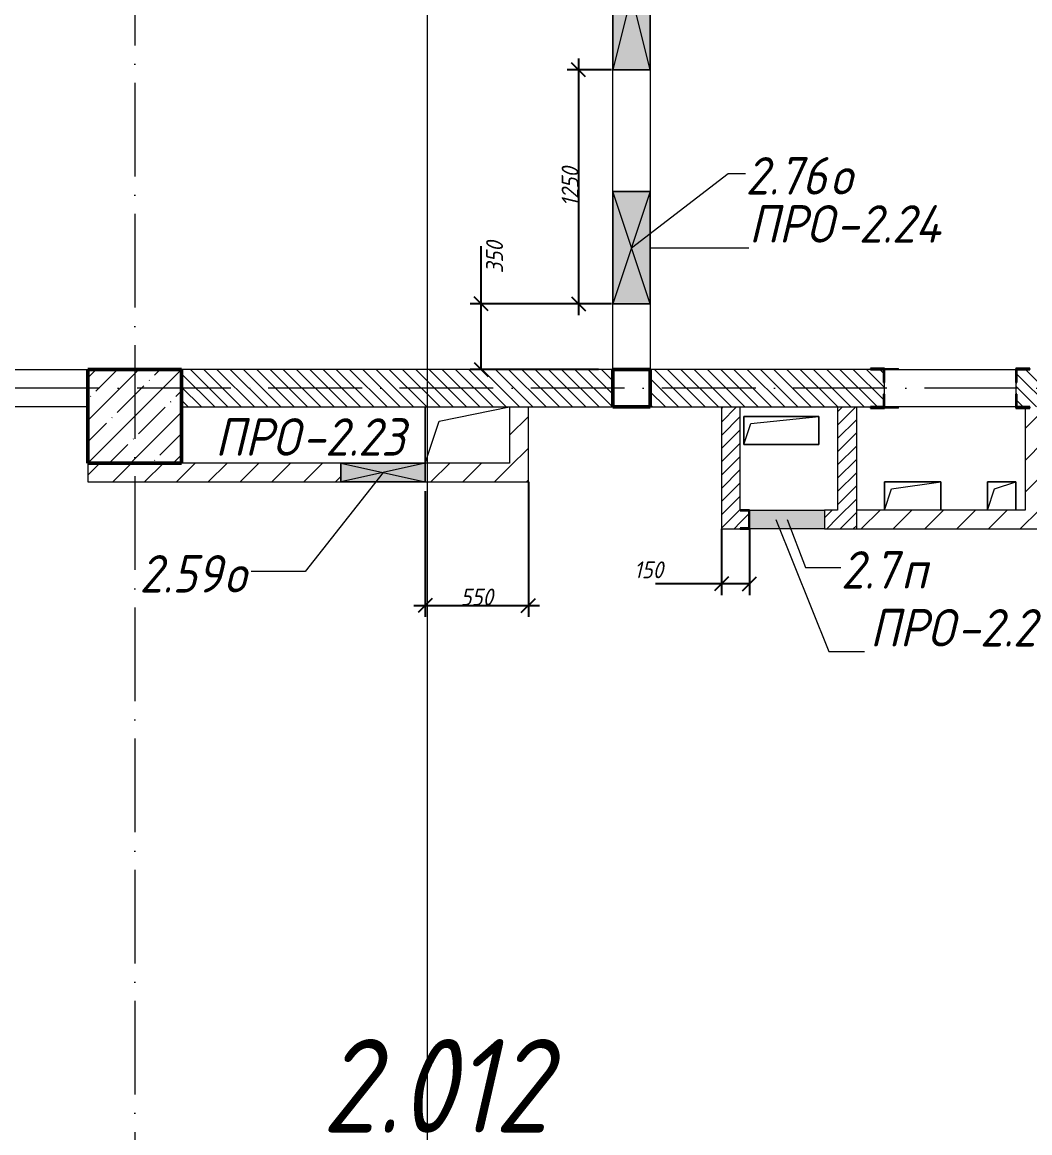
# Model space of a CAD drawing. Header units: millimetres. Extents: x -401725 to 250493, y 305116 to 802890.
# Drawn here: x 4691 to 10066, y 381011 to 386940 of the extents above; entities that cross this region are included whole.
import ezdxf

# ---------------------------------------------------------------- set-up
doc = ezdxf.new("R2010")
doc.units = ezdxf.units.MM
doc.linetypes.add('50_200_ШТРИХ_1Т_ш5_п1_п1_', pattern=[700, 500, -100, 0, -100])
for name, color, linetype, lineweight in [('A-____-____-DIMS', 7, 'Continuous', 9), ('A-DETL-GENF-OTLN', 7, 'Continuous', 9), ('A-FLOR-____-OTLN', 7, 'Continuous', 9), ('A-GENM-____-IDEN', 7, 'Continuous', 9), ('A-GENM-____-MCUT', 7, 'Continuous', 25), ('A-GENM-____-OTLN', 7, 'Continuous', 9), ('A-GENM-____-OTLN-1', 7, 'Continuous', 25), ('A-GLAZ-____-IDEN', 7, 'Continuous', 9), ('A-GLAZ-____-OTLN', 7, 'Continuous', 9), ('A-WALL-____-MCUT', 7, 'Continuous', 13), ('A-WALL-____-PATT-1', 7, 'Continuous', 9), ('A-WALL-FNSH-MCUT-1', 7, 'Continuous', 9), ('I-WALL-____-OTLN', 7, 'Continuous', 9), ('S-COLS-____-MCUT', 7, 'Continuous', 50), ('S-COLS-____-OTLN', 7, 'Continuous', 9), ('S-GRID-____-OTLN-1', 7, '50_200_ШТРИХ_1Т_ш5_п1_п1_', 9), ('Марки помещений', 7, 'Continuous', 9)]:
    doc.layers.add(name, color=color, linetype=linetype, lineweight=lineweight)
doc.layers.add('G-____-____-SYMB-1', color=9, linetype='Continuous', lineweight=9, true_color=0x808080)
doc.styles.add('ISOCPEUR_I_11', font='isocpeui.ttf', dxfattribs={"width": 0.9, "height": 200})
doc.styles.add('ISOCPEUR_I_2', font='isocpeui.ttf', dxfattribs={"width": 0.85, "height": 2.3})
doc.styles.add('ISOCPEUR_I_7', font='isocpeui.ttf', dxfattribs={"width": 0.9, "height": 90})
doc.dimstyles.new('ISO-1_8_0_9К_СРЕДНИЙ_Кладочные_1', dxfattribs={"dimscale": 304.8, "dimtxt": 89.638306, "dimasz": 0.246063, "dimexe": 0.19685, "dimexo": 0, "dimgap": 0, "dimtad": 1, "dimdec": 3, "dimrnd": 0.001, "dimdsep": 46, "dimtxsty": 'ISOCPEUR_I_7', "dimblk1": 'OBLIQUE', "dimblk2": 'OBLIQUE', "dimsah": 1, "dimcen": 0.09, "dimdle": 0.19685, "dimazin": 0, "dimtfac": 1, "dimtdec": 4, "dimtix": 1, "dimtmove": 0, "dimatfit": 3, "dimfxl": 1, "dimtvp": 1, "dimtolj": 1, "dimtzin": 0, "dimarcsym": 2})
doc.dimstyles.new('ISO-1_8_0_9К_СРЕДНИЙ_Кладочные_2', dxfattribs={"dimscale": 304.8, "dimtxt": 89.638306, "dimasz": 0.246063, "dimexe": 0.19685, "dimexo": 0, "dimgap": 0, "dimtad": 1, "dimdec": 3, "dimrnd": 0.001, "dimdsep": 46, "dimtxsty": 'ISOCPEUR_I_7', "dimblk1": 'OBLIQUE', "dimblk2": 'OBLIQUE', "dimsah": 1, "dimcen": 0.09, "dimdle": 0.19685, "dimazin": 0, "dimtfac": 1, "dimtdec": 4, "dimtix": 1, "dimtmove": 1, "dimatfit": 3, "dimfxl": 1, "dimtvp": 1, "dimtolj": 1, "dimtzin": 0, "dimarcsym": 2})
pattern_1 = [(45, (-15659.08, 321904.697), (-35.35534, 35.35534), [])]
pattern_2 = [(45, (-15659.08, 321904.7), (-84.85281, 84.85281), [])]

# ---------------------------------------------------------------- blocks, each defined once
blk = doc.blocks.new('BSC_Колонна _Прямоугольная - 500х500-V50-АР1_План отверстий 2 этажа в осях 1-64_Ю-ЯЯ')
at = {"layer": 'S-COLS-____-OTLN'}
h = blk.add_hatch(dxfattribs=at)
h.set_pattern_fill('FP_60', color=256, style=0, pattern_type=2)
h.set_pattern_definition([(45, (-20950, -62931.04), (-114.04925, 114.04925), []), (45, (-20835.95, -62931.04), (-114.04925, 114.04925), [201.613, -40.323, 3.353, -36.97])])
h.paths.add_polyline_path([(-250, -250), (250, -250), (250, 250), (-250, 250)], flags=0)
at = {"layer": 'S-COLS-____-MCUT'}
for p, q in [((250, 250), (-250, 250)), ((-250, 250), (-250, -250)), ((250, -250), (250, 250)), ((-250, -250), (250, -250))]:
    blk.add_line(p, q, dxfattribs=at)
blk = doc.blocks.new('154_Стойка_СКБ_Уголок - СМ-2180_200-28268025-АР1_План отверстий 2 этажа в осях 1-64_Ю-ЯЯ')
at = {"layer": 'A-GENM-____-MCUT'}
for p, q in [((125, 156), (125, 81)), ((200, 156), (125, 156)), ((131, 81), (131, 150)), ((131, 150), (200, 150)), ((200, 150), (200, 156)), ((125, 81), (131, 81)), ((131, 19), (125, 19)), ((125, 19), (125, -56)), ((131, -50), (131, 19)), ((125, -56), (200, -56)), ((200, -50), (131, -50)), ((200, -56), (200, -50))]:
    blk.add_line(p, q, dxfattribs=at)
blk = doc.blocks.new('Фахверк_СКБ_Уголок - 200_3960_зеркало-28268689-АР1_План отверстий 2 этажа в осях 1-64_Ю-ЯЯ')
at = {"layer": 'A-GENM-____-MCUT'}
for p, q in [((200, 156), (125, 156)), ((125, 156), (125, 81)), ((131, 81), (131, 150)), ((131, 150), (200, 150)), ((200, 150), (200, 156)), ((125, 81), (131, 81)), ((131, 19), (125, 19)), ((125, 19), (125, -56)), ((131, -50), (131, 19)), ((125, -56), (200, -56)), ((200, -50), (131, -50)), ((200, -56), (200, -50))]:
    blk.add_line(p, q, dxfattribs=at)
blk = doc.blocks.new('Стойка_Влож_Уголок_Опорный - Уголок-28213941-АР1_План отверстий 2 этажа в осях 1-64_Ю-ЯЯ')
at = {"layer": 'A-GENM-____-OTLN'}
for p, q in [((-212, -6), (-212, 0)), ((0, 0), (0, -6)), ((-212, -75), (-212, -6)), ((-212, -6), (-206, -6)), ((-6, -6), (0, -6)), ((0, -6), (0, -75)), ((-212, -75), (-206, -75)), ((-6, -75), (0, -75))]:
    blk.add_line(p, q, dxfattribs=at)
blk = doc.blocks.new('AR_Отверстие Ниша - Лючок-32403922-АР1_План отверстий 2 этажа в осях 1-64_Ю-ЯЯ')
at = {"layer": 'A-GLAZ-____-OTLN'}
blk.add_hatch(color=256, dxfattribs=at).paths.add_polyline_path([(-200, 50), (-200, -50), (200, -50), (200, 50)], flags=0)
for p, q in [((-200, 50), (200, 50)), ((-200, -50), (-200, 50)), ((200, -50), (-200, -50))]:
    blk.add_line(p, q, dxfattribs=at)
blk = doc.blocks.new('154_Фахверк_СКБ_Швеллер - Тип_100_3960_зеркало-29769493-АР1_План отверстий 2 этажа в осях 1-64_Ю-ЯЯ')
at = {"layer": 'A-GENM-____-MCUT'}
for p, q in [((175, 50), (125, 50)), ((125, 50), (125, -50)), ((128, 47), (175, 47)), ((128, -47), (128, 47)), ((175, 47), (175, 50)), ((125, -50), (175, -50)), ((175, -47), (128, -47)), ((175, -50), (175, -47))]:
    blk.add_line(p, q, dxfattribs=at)
blk = doc.blocks.new('AR_Отверстие прямоугольное _в плите_ - AR_Отверстие прямоугольное _в плите_-30229441-АР1_План отверстий 2 этажа в осях 1-64_Ю-ЯЯ')
at = {"layer": 'A-GENM-____-OTLN'}
for p, q in [((150, 75), (-150, 75)), ((-150, 75), (-150, -75)), ((-112.5, 37.5), (150, 75)), ((150, -75), (150, 75)), ((-150, -75), (-112.5, 37.5))]:
    blk.add_line(p, q, dxfattribs=at)
blk = doc.blocks.new('AR_Отверстие прямоугольное _в плите_ - AR_Отверстие прямоугольное _в плите_-30423627-АР1_План отверстий 2 этажа в осях 1-64_Ю-ЯЯ')
at = {"layer": 'A-GENM-____-OTLN'}
for p, q in [((75, 75), (-75, 75)), ((-75, 75), (-75, -75)), ((-37.5, 37.5), (75, 75)), ((75, -75), (75, 75)), ((-75, -75), (-37.5, 37.5))]:
    blk.add_line(p, q, dxfattribs=at)
blk = doc.blocks.new('AR_Отверстие прямоугольное _в плите_ - AR_Отверстие прямоугольное _в плите_-V155-АР1_План отверстий 2 этажа в осях 1-64_Ю-ЯЯ')
at = {"layer": 'A-GENM-____-OTLN'}
for p, q in [((200, 75), (-200, 75)), ((-200, 75), (-200, -75)), ((-162.5, 37.5), (200, 75)), ((200, -75), (200, 75)), ((-200, -75), (-162.5, 37.5)), ((-200, -75), (200, -75))]:
    blk.add_line(p, q, dxfattribs=at)
blk = doc.blocks.new('AR_Отверстие прямоугольное _в плите_ - AR_Отверстие прямоугольное _в плите_-V196-АР1_План отверстий 2 этажа в осях 1-64_Ю-ЯЯ')
at = {"layer": 'A-GENM-____-OTLN'}
for p, q in [((-225, 150), (-225, -150)), ((-150, 75), (225, 150)), ((-225, -150), (-150, 75))]:
    blk.add_line(p, q, dxfattribs=at)
blk = doc.blocks.new('BSC_Колонна _Прямоугольная1 - 200х200 _металл_-35201446-АР1_План отверстий 2 этажа в осях 1-64_Ю-ЯЯ')
at = {"layer": 'S-COLS-____-MCUT'}
for p, q in [((100, 100), (-100, 100)), ((-100, 100), (-100, -100)), ((100, -100), (100, 100)), ((-100, -100), (100, -100))]:
    blk.add_line(p, q, dxfattribs=at)
blk = doc.blocks.new('AR_Отверстие прямоугольное _в стене_ - AR_Отверстие прямоугольное _в стене__ЭОМ-36813478-АР1_План отверстий 2 этажа в осях 1-64_Ю-ЯЯ')
at = {"layer": 'A-GLAZ-____-OTLN'}
blk.add_hatch(color=256, dxfattribs=at).paths.add_polyline_path([(300, 100), (-300, 100), (-300, -100), (300, -100)], flags=0)
at = {"layer": 'A-DETL-GENF-OTLN'}
for p, q in [((-300, -100), (-300, 100)), ((-300, 100), (300, 100)), ((300, 100), (-300, -100)), ((-300, 100), (300, -100)), ((300, 100), (-300, 100)), ((-300, 100), (-300, -100)), ((300, 100), (300, -100)), ((300, -100), (300, 100)), ((300, -100), (-300, -100)), ((-300, -100), (300, -100))]:
    blk.add_line(p, q, dxfattribs=at)
blk = doc.blocks.new('AR_Отверстие прямоугольное _в стене_ - AR_Отверстие прямоугольное _в стене__ОВ-36815002-АР1_План отверстий 2 этажа в осях 1-64_Ю-ЯЯ')
at = {"layer": 'A-GLAZ-____-OTLN'}
blk.add_hatch(color=256, dxfattribs=at).paths.add_polyline_path([(225, -50), (225, 50), (-225, 50), (-225, -50)], flags=0)
at = {"layer": 'A-DETL-GENF-OTLN'}
for p, q in [((-225, -50), (-225, 50)), ((-225, 50), (225, 50)), ((225, 50), (-225, -50)), ((-225, 50), (225, -50)), ((225, 50), (-225, 50)), ((-225, 50), (-225, -50)), ((225, 50), (225, -50)), ((225, -50), (225, 50)), ((225, -50), (-225, -50)), ((-225, -50), (225, -50))]:
    blk.add_line(p, q, dxfattribs=at)
blk = doc.blocks.new('AR_Отверстие прямоугольное _в стене_ - AR_Отверстие прямоугольное _в стене__ОВ-36799175-АР1_План отверстий 2 этажа в осях 1-64_Ю-ЯЯ')
at = {"layer": 'A-GLAZ-____-OTLN'}
blk.add_hatch(color=256, dxfattribs=at).paths.add_polyline_path([(-400, 100), (-400, -100), (400, -100), (400, 100), (80.2, 100)], flags=0)
at = {"layer": 'A-DETL-GENF-OTLN'}
for p, q in [((-400, -100), (-400, 100)), ((-400, 100), (400, 100)), ((400, 100), (-400, -100)), ((-400, 100), (400, -100)), ((400, 100), (-400, 100)), ((-400, 100), (-400, -100)), ((400, 100), (400, -100)), ((400, -100), (400, 100)), ((400, -100), (-400, -100)), ((-400, -100), (400, -100))]:
    blk.add_line(p, q, dxfattribs=at)
blk = doc.blocks.new('_Oblique')
at = {"color": 0, "linetype": 'ByBlock', "lineweight": -2}
blk.add_line((-0.5, -0.5), (0.5, 0.5), dxfattribs=at)
blk = doc.blocks.new('*D8950')
at = {"layer": 'A-____-____-DIMS', "color": 0, "lineweight": -2, "transparency": 16777216}
for p, q in [((8420.9, 384235.7), (8420.9, 383881.3)), ((8570.9, 384232.7), (8570.9, 383881.3)), ((8420.9, 383941.3), (8068.9, 383941.3)), ((8570.9, 383941.3), (8360.9, 383941.3))]:
    blk.add_line(p, q, dxfattribs=at)
at = {"layer": 'Defpoints', "color": 0, "transparency": 16777216}
for p in [(8420.9, 384235.7), (8570.9, 384232.7), (8570.9, 383941.3)]:
    blk.add_point(p, dxfattribs=at)
at = {"layer": 'A-____-____-DIMS', "color": 0, "lineweight": -2, "transparency": 16777216, "xscale": 75, "yscale": 75, "zscale": 75, "rotation": 180}
blk.add_blockref('_Oblique', (8420.9, 383941.3), dxfattribs=at)
at = {"layer": 'A-____-____-DIMS', "color": 0, "lineweight": -2, "transparency": 16777216, "xscale": 75, "yscale": 75, "zscale": 75}
blk.add_blockref('_Oblique', (8570.9, 383941.3), dxfattribs=at)
at = {"layer": 'A-____-____-DIMS', "color": 0, "transparency": 16777216, "insert": (7955, 384061.3), "char_height": 90, "width": 368.207, "attachment_point": 1, "line_spacing_factor": 1.149209, "style": 'ISOCPEUR_I_7'}
blk.add_mtext('\\A1;150', dxfattribs=at)
blk = doc.blocks.new('*D8969')
at = {"layer": 'A-____-____-DIMS', "color": 0, "lineweight": -2, "transparency": 16777216}
for p, q in [((7658.5, 386745.7), (7658.5, 385375.7)), ((7834.9, 386685.7), (7598.5, 386685.7)), ((7834.9, 385435.7), (7598.5, 385435.7))]:
    blk.add_line(p, q, dxfattribs=at)
at = {"layer": 'Defpoints', "color": 0, "transparency": 16777216}
for p in [(7834.9, 386685.7), (7658.5, 385435.7), (7834.9, 385435.7)]:
    blk.add_point(p, dxfattribs=at)
at = {"layer": 'A-____-____-DIMS', "color": 0, "lineweight": -2, "transparency": 16777216, "xscale": 75, "yscale": 75, "zscale": 75}
for p, rotation in [((7658.5, 386685.7), 90), ((7658.5, 385435.7), 270)]:
    blk.add_blockref('_Oblique', p, dxfattribs=dict(at, rotation=rotation))
at = {"layer": 'A-____-____-DIMS', "color": 0, "transparency": 16777216, "insert": (7613.5, 386060.7), "char_height": 90, "width": 504.733, "attachment_point": 5, "rotation": 90, "style": 'ISOCPEUR_I_7'}
blk.add_mtext('\\A1;1250', dxfattribs=at)
blk = doc.blocks.new('*D8970')
at = {"layer": 'A-____-____-DIMS', "color": 0, "lineweight": -2, "transparency": 16777216}
for p, q in [((7139.8, 385435.7), (7139.8, 385743.7)), ((7139.8, 385085.7), (7139.8, 385495.7)), ((7834.9, 385435.7), (7079.8, 385435.7)), ((7764.6, 385085.7), (7079.8, 385085.7))]:
    blk.add_line(p, q, dxfattribs=at)
at = {"layer": 'Defpoints', "color": 0, "transparency": 16777216}
for p in [(7834.9, 385435.7), (7139.8, 385085.7), (7764.6, 385085.7)]:
    blk.add_point(p, dxfattribs=at)
at = {"layer": 'A-____-____-DIMS', "color": 0, "lineweight": -2, "transparency": 16777216, "xscale": 75, "yscale": 75, "zscale": 75}
for p, rotation in [((7139.8, 385435.7), 90), ((7139.8, 385085.7), 270)]:
    blk.add_blockref('_Oblique', p, dxfattribs=dict(at, rotation=rotation))
at = {"layer": 'A-____-____-DIMS', "color": 0, "transparency": 16777216, "insert": (7165.8, 385598.9), "char_height": 90, "width": 409.578, "attachment_point": 1, "rotation": 90, "line_spacing_factor": 1.149209, "style": 'ISOCPEUR_I_7'}
blk.add_mtext('\\A1;350', dxfattribs=at)
blk = doc.blocks.new('*D8922')
at = {"layer": 'A-____-____-DIMS', "color": 0, "lineweight": -2, "transparency": 16777216}
for p, q in [((7390.9, 384485.7), (7390.9, 383766.1)), ((6840.9, 384435.7), (6840.9, 383766.1)), ((6780.9, 383826.1), (7450.9, 383826.1))]:
    blk.add_line(p, q, dxfattribs=at)
at = {"layer": 'Defpoints', "color": 0, "transparency": 16777216}
for p in [(7390.9, 384485.7), (6840.9, 384435.7), (7390.9, 383826.1)]:
    blk.add_point(p, dxfattribs=at)
at = {"layer": 'A-____-____-DIMS', "color": 0, "lineweight": -2, "transparency": 16777216, "xscale": 75, "yscale": 75, "zscale": 75, "rotation": 180}
blk.add_blockref('_Oblique', (6840.9, 383826.1), dxfattribs=at)
at = {"layer": 'A-____-____-DIMS', "color": 0, "lineweight": -2, "transparency": 16777216, "xscale": 75, "yscale": 75, "zscale": 75}
blk.add_blockref('_Oblique', (7390.9, 383826.1), dxfattribs=at)
at = {"layer": 'A-____-____-DIMS', "color": 0, "transparency": 16777216, "insert": (7115.9, 383871.1), "char_height": 90, "width": 409.578, "attachment_point": 5, "style": 'ISOCPEUR_I_7'}
blk.add_mtext('\\A1;550', dxfattribs=at)

msp = doc.modelspace()

# ---------------------------------------------------------------- hatches: boundary and pattern name
at = {"layer": 'A-WALL-____-PATT-1'}
h = msp.add_hatch(dxfattribs=at)
h.set_pattern_fill('FP_6', color=256, style=0, pattern_type=2)
h.set_pattern_definition([(135, (-15659.08, 321904.697), (-35.35534, -35.35534), [])])
h.paths.add_polyline_path([(10946.9187, 384885.7392), (11040.9187, 384885.7392), (11040.9187, 385085.7392), (10946.9187, 385085.7392), (10946.9187, 385016.7392), (10940.9187, 385016.7392), (10940.9187, 384954.7392), (10946.9187, 384954.7392)], flags=0)
h.paths.add_polyline_path([(8040.9187, 384885.7392), (9284.9187, 384885.7392), (9284.9187, 384954.7392), (9290.9187, 384954.7392), (9290.9187, 385016.7392), (9284.9187, 385016.7392), (9284.9187, 385085.7392), (8040.9187, 385085.7392), (8040.9187, 384912.1281)], flags=0)
h.paths.add_polyline_path([(7840.9187, 384885.7392), (7840.9187, 385085.7392), (5540.9187, 385085.7392), (5540.9187, 384885.7392), (7303.2463, 384885.7392)], flags=0)
h.paths.add_polyline_path([(10040.9187, 384885.7392), (10234.9187, 384885.7392), (10234.9187, 384954.7392), (10240.9187, 384954.7392), (10240.9187, 385016.7392), (10234.9187, 385016.7392), (10234.9187, 385085.7392), (9996.9187, 385085.7392), (9996.9187, 385016.7392), (9990.9187, 385016.7392), (9990.9187, 384954.7392), (9996.9187, 384954.7392), (9996.9187, 384885.7392)], flags=0)
h = msp.add_hatch(dxfattribs=at)
h.set_pattern_fill('FP_4', color=256, style=0, pattern_type=2)
h.set_pattern_definition(pattern_2)
h.paths.add_polyline_path([(7303.2463, 384485.7392), (7390.9187, 384485.7392), (7390.9187, 384885.7392), (7290.9187, 384885.7392), (7290.9187, 384485.7392)], flags=0)
h = msp.add_hatch(dxfattribs=at)
h.set_pattern_fill('FP_5', color=256, style=0, pattern_type=2)
h.set_pattern_definition(pattern_1)
h.paths.add_polyline_path([(8520.9187, 384235.7392), (8520.9187, 384885.7392), (8420.9187, 384885.7392), (8420.9187, 384235.7392)], flags=0)
h = msp.add_hatch(dxfattribs=at)
h.set_pattern_fill('FP_5', color=256, style=0, pattern_type=2)
h.set_pattern_definition(pattern_1)
h.paths.add_polyline_path([(9070.7469, 384235.7392), (9140.9187, 384235.7392), (9140.9187, 384885.7392), (9040.9187, 384885.7392), (9040.9187, 384235.7392)], flags=0)
h = msp.add_hatch(dxfattribs=at)
h.set_pattern_fill('FP_4', color=256, style=0, pattern_type=2)
h.set_pattern_definition(pattern_2)
h.paths.add_polyline_path([(10065.9187, 384335.7392), (10140.9187, 384335.7392), (10140.9187, 384885.7392), (10065.9187, 384885.7392), (10065.9187, 384879.7392), (10040.9187, 384879.7392), (10040.9187, 384335.7392)], flags=0)
h = msp.add_hatch(dxfattribs=at)
h.set_pattern_fill('FP_4', color=256, style=0, pattern_type=2)
h.set_pattern_definition(pattern_2)
h.paths.add_polyline_path([(7290.9187, 384485.7392), (7290.9187, 384585.7392), (6840.9187, 384585.7392), (6840.9187, 384485.7392)], flags=0)
h.paths.add_polyline_path([(6390.9187, 384485.7392), (6390.9187, 384585.7392), (5040.9187, 384585.7392), (5040.9187, 384485.7392), (5540.9187, 384485.7392)], flags=0)
h = msp.add_hatch(dxfattribs=at)
h.set_pattern_fill('FP_5', color=256, style=0, pattern_type=2)
h.set_pattern_definition(pattern_1)
h.paths.add_polyline_path([(9040.9187, 384235.7392), (9040.9187, 384335.7392), (8970.9187, 384335.7392), (8970.9187, 384235.7392)], flags=0)
h.paths.add_polyline_path([(8520.9187, 384238.7392), (8567.9187, 384238.7392), (8567.9187, 384332.7392), (8520.9187, 384332.7392), (8520.9187, 384285.7392)], flags=0)
h = msp.add_hatch(dxfattribs=at)
h.set_pattern_fill('FP_4', color=256, style=0, pattern_type=2)
h.set_pattern_definition(pattern_2)
h.paths.add_polyline_path([(11190.9187, 384235.7392), (11190.9187, 384335.7392), (9140.9187, 384335.7392), (9140.9187, 384235.7392), (10838.2476, 384235.7392)], flags=0)

# ---------------------------------------------------------------- linework, layer by layer
at = {"layer": 'A-FLOR-____-OTLN'}
for p, q in [((6840.9187, 384585.7392), (6840.9187, 384885.7392)), ((8540.9187, 384835.7392), (8940.9187, 384835.7392)), ((8540.9187, 384685.7392), (8540.9187, 384835.7392)), ((8940.9187, 384835.7392), (8940.9187, 384685.7392)), ((8940.9187, 384685.7392), (8540.9187, 384685.7392)), ((9290.9187, 384485.7392), (9590.9187, 384485.7392)), ((9290.9187, 384335.7392), (9290.9187, 384485.7392)), ((9590.9187, 384485.7392), (9590.9187, 384335.7392)), ((9840.9187, 384485.7392), (9990.9187, 384485.7392)), ((9840.9187, 384335.7392), (9840.9187, 384485.7392)), ((9990.9187, 384485.7392), (9990.9187, 384335.7392))]:
    msp.add_line(p, q, dxfattribs=at)
at = {"layer": 'A-GENM-____-IDEN'}
for p, q in [((8046.9187, 385735.7392), (8567.5773, 385735.7392)), ((8711.9115, 384285.7392), (8994.2898, 383579.9629)), ((8994.2898, 383579.9629), (9183.5523, 383579.9629))]:
    msp.add_line(p, q, dxfattribs=at)
at = {"layer": 'A-GLAZ-____-IDEN'}
for p, q in [((7940.9187, 385735.7392), (8456.3846, 386131.9191)), ((8456.3846, 386131.9191), (8549.5773, 386131.9191)), ((6615.9187, 384535.7392), (6200.3091, 384007.6356)), ((8770.9187, 384285.7392), (8869.2898, 384028.6392)), ((8869.2898, 384028.6392), (9058.5523, 384028.6392)), ((6200.3091, 384007.6356), (5911.5499, 384007.6356))]:
    msp.add_line(p, q, dxfattribs=at)
at = {"layer": 'A-WALL-____-MCUT'}
for p, q in [((7840.9187, 385085.7392), (5540.9187, 385085.7392)), ((9215.9187, 385085.7392), (8040.9187, 385085.7392)), ((9290.9187, 384954.7392), (9290.9187, 385016.7392)), ((9990.9187, 385016.7392), (9990.9187, 384954.7392)), ((5540.9187, 384885.7392), (7840.9187, 384885.7392)), ((8040.9187, 384885.7392), (9215.9187, 384885.7392))]:
    msp.add_line(p, q, dxfattribs=at)
at = {"layer": 'A-WALL-FNSH-MCUT-1'}
for p, q in [((7290.9187, 384885.7392), (7290.9187, 384585.7392)), ((7390.9187, 384485.7392), (7390.9187, 384885.7392)), ((8420.9187, 384885.7392), (8420.9187, 384235.7392)), ((8520.9187, 384335.7392), (8520.9187, 384885.7392)), ((9040.9187, 384885.7392), (9040.9187, 384335.7392)), ((9140.9187, 384885.7392), (9140.9187, 384235.7392)), ((10040.9187, 384879.7392), (10040.9187, 384335.7392)), ((5040.9187, 384585.7392), (5040.9187, 384485.7392)), ((6390.9187, 384585.7392), (5540.9187, 384585.7392)), ((7290.9187, 384585.7392), (6840.9187, 384585.7392)), ((5040.9187, 384485.7392), (6390.9187, 384485.7392)), ((6840.9187, 384485.7392), (7390.9187, 384485.7392)), ((9040.9187, 384335.7392), (8970.9187, 384335.7392)), ((10040.9187, 384335.7392), (9140.9187, 384335.7392)), ((8420.9187, 384235.7392), (8520.9187, 384235.7392)), ((8970.9187, 384235.7392), (11190.9187, 384235.7392))]:
    msp.add_line(p, q, dxfattribs=at)
at = {"layer": 'G-____-____-SYMB-1'}
msp.add_line((6850.9187, 408593.2486), (6850.9187, 376826.2225), dxfattribs=at)
at = {"layer": 'I-WALL-____-OTLN'}
for p, q in [((7840.9187, 386035.7392), (7840.9187, 386685.7392)), ((8040.9187, 386685.7392), (8040.9187, 386035.7392)), ((7840.9187, 385085.7392), (7840.9187, 385435.7392)), ((8040.9187, 385435.7392), (8040.9187, 385085.7392)), ((4440.9187, 385085.7392), (5040.9187, 385085.7392)), ((9290.9187, 385085.7392), (9990.9187, 385085.7392)), ((5040.9187, 384885.7392), (4440.9187, 384885.7392)), ((9990.9187, 384885.7392), (9290.9187, 384885.7392))]:
    msp.add_line(p, q, dxfattribs=at)
at = {"layer": 'S-GRID-____-OTLN-1'}
for p, q in [((5290.9187, 412519.6146), (5290.9187, 374796.285)), ((88415.3253, 384985.7392), (-20327.8515, 384985.7392))]:
    msp.add_line(p, q, dxfattribs=at)

# ---------------------------------------------------------------- block references
at = {"layer": 'A-GENM-____-OTLN', "rotation": 89.99999999999955}
msp.add_blockref('Стойка_Влож_Уголок_Опорный - Уголок-28213941-АР1_План отверстий 2 этажа в осях 1-64_Ю-ЯЯ', (9290.9187, 385091.7392), dxfattribs=at)
at = {"layer": 'A-GENM-____-OTLN'}
for name, p in [('AR_Отверстие прямоугольное _в плите_ - AR_Отверстие прямоугольное _в плите_-V196-АР1_План отверстий 2 этажа в осях 1-64_Ю-ЯЯ', (7065.9187, 384735.7392)), ('AR_Отверстие прямоугольное _в плите_ - AR_Отверстие прямоугольное _в плите_-V155-АР1_План отверстий 2 этажа в осях 1-64_Ю-ЯЯ', (8740.9187, 384760.7392)), ('AR_Отверстие прямоугольное _в плите_ - AR_Отверстие прямоугольное _в плите_-30229441-АР1_План отверстий 2 этажа в осях 1-64_Ю-ЯЯ', (9440.9187, 384410.7392)), ('AR_Отверстие прямоугольное _в плите_ - AR_Отверстие прямоугольное _в плите_-30423627-АР1_План отверстий 2 этажа в осях 1-64_Ю-ЯЯ', (9915.9187, 384410.7392))]:
    msp.add_blockref(name, p, dxfattribs=at)
at = {"layer": 'A-GENM-____-OTLN-1', "rotation": 180}
for name, p in [('154_Стойка_СКБ_Уголок - СМ-2180_200-28268025-АР1_План отверстий 2 этажа в осях 1-64_Ю-ЯЯ', (9415.9187, 385035.7392)), ('154_Фахверк_СКБ_Швеллер - Тип_100_3960_зеркало-29769493-АР1_План отверстий 2 этажа в осях 1-64_Ю-ЯЯ', (8695.9187, 384285.7392))]:
    msp.add_blockref(name, p, dxfattribs=at)
at = {"layer": 'A-GENM-____-OTLN-1'}
msp.add_blockref('Фахверк_СКБ_Уголок - 200_3960_зеркало-28268689-АР1_План отверстий 2 этажа в осях 1-64_Ю-ЯЯ', (9865.9187, 384935.7392), dxfattribs=at)
at = {"layer": 'A-GLAZ-____-OTLN'}
for name, p, rotation in [('AR_Отверстие прямоугольное _в стене_ - AR_Отверстие прямоугольное _в стене__ОВ-36799175-АР1_План отверстий 2 этажа в осях 1-64_Ю-ЯЯ', (7940.9187, 387085.7392), 270.0000000000001), ('AR_Отверстие прямоугольное _в стене_ - AR_Отверстие прямоугольное _в стене__ЭОМ-36813478-АР1_План отверстий 2 этажа в осях 1-64_Ю-ЯЯ', (7940.9187, 385735.7392), 270.0000000000001), ('AR_Отверстие Ниша - Лючок-32403922-АР1_План отверстий 2 этажа в осях 1-64_Ю-ЯЯ', (8770.9187, 384285.7392), 180)]:
    msp.add_blockref(name, p, dxfattribs=dict(at, rotation=rotation))
msp.add_blockref('AR_Отверстие прямоугольное _в стене_ - AR_Отверстие прямоугольное _в стене__ОВ-36815002-АР1_План отверстий 2 этажа в осях 1-64_Ю-ЯЯ', (6615.9187, 384535.7392), dxfattribs=at)
at = {"layer": 'S-COLS-____-OTLN'}
msp.add_blockref('BSC_Колонна _Прямоугольная - 500х500-V50-АР1_План отверстий 2 этажа в осях 1-64_Ю-ЯЯ', (5290.9187, 384835.7392), dxfattribs=at)
at = {"layer": 'S-COLS-____-OTLN', "rotation": 270.0000000000001}
msp.add_blockref('BSC_Колонна _Прямоугольная1 - 200х200 _металл_-35201446-АР1_План отверстий 2 этажа в осях 1-64_Ю-ЯЯ', (7940.9187, 384985.7392), dxfattribs=at)

# ---------------------------------------------------------------- texts
at = {"layer": 'A-GENM-____-IDEN', "char_height": 200, "attachment_point": 1, "style": 'ISOCPEUR_I_11'}
for s, insert, width in [('ПРО', (8567.5773, 385962.8553), 562.784625), ('-2.24', (9031.921, 385962.8553), 735.949125), ('ПРО', (5719.8476, 384825.4286), 562.784625), ('-2.23', (6184.1914, 384825.4286), 707.088375), ('ПРО', (9213.1456, 383807.079), 562.784625), ('-2.2', (9677.4894, 383807.079), 548.35425)]:
    msp.add_mtext(s, dxfattribs=dict(at, insert=insert, width=width))
at = {"layer": 'A-GLAZ-____-IDEN', "char_height": 200, "attachment_point": 1, "style": 'ISOCPEUR_I_11'}
for s, insert, width in [('2.76', (8549.5773, 386219.5337), 548.35425), ('\\fISOCPEUR|b0|i1|c204|p34|;\\W.9;о', (9002.0148, 386219.5337), 158.734125), ('2.59', (5316.0953, 384095.2502), 548.35425), ('2.7', (9058.5523, 384116.2538), 389.620125), ('\\fISOCPEUR|b0|i1|c204|p34|;\\W.9;о', (5768.5328, 384095.2502), 158.734125), ('\\fISOCPEUR|b0|i1|c204|p34|;\\W.9;п', (9380.021, 384116.2538), 158.734125)]:
    msp.add_mtext(s, dxfattribs=dict(at, insert=insert, width=width))
at = {"layer": 'Марки помещений', "insert": (6289.4175, 381511.9867), "char_height": 500, "width": 737.5525, "attachment_point": 1, "style": 'ISOCPEUR_I_2'}
msp.add_mtext('2.012', dxfattribs=at)

# ---------------------------------------------------------------- dimensions: what is measured, and where the dimension line sits
at = {"layer": 'A-____-____-DIMS'}
dim = msp.add_linear_dim(base=(7658.5353, 385435.7392), p1=(7834.9187, 386685.7392), p2=(7834.9187, 385435.7392), angle=90, dimstyle='ISO-1_8_0_9К_СРЕДНИЙ_Кладочные_2', override={"dimpost": '<>', "dimfxl": 1250}, dxfattribs=at)
dim.commit()
dim.dimension.update_dxf_attribs({"geometry": '*D8969', "text_midpoint": (7613.5353, 386060.7392)})
dim = msp.add_linear_dim(base=(7139.7613, 385085.7392), p1=(7834.9187, 385435.7392), p2=(7764.6013, 385085.7392), angle=90, dimstyle='ISO-1_8_0_9К_СРЕДНИЙ_Кладочные_1', override={"dimpost": '<>', "dimfxl": 356.993747}, dxfattribs=at)
dim.commit()
dim.dimension.update_dxf_attribs({"geometry": '*D8970', "text_midpoint": (7225.7931, 385743.674), "dimtype": 160, "text_rotation": 90})
dim = msp.add_linear_dim(base=(7390.9187, 383826.133), p1=(6840.9187, 384435.7392), p2=(7390.9187, 384485.7392), dimstyle='ISO-1_8_0_9К_СРЕДНИЙ_Кладочные_2', override={"dimpost": '<>', "dimfxl": 552.268051}, dxfattribs=at)
dim.commit()
dim.dimension.update_dxf_attribs({"geometry": '*D8922', "text_midpoint": (7115.9187, 383871.133)})
dim = msp.add_linear_dim(base=(8570.9187, 383941.295), p1=(8420.9187, 384235.7392), p2=(8570.9187, 384232.6912), dimstyle='ISO-1_8_0_9К_СРЕДНИЙ_Кладочные_1', override={"dimpost": '<>', "dimfxl": 150.030964}, dxfattribs=at)
dim.commit()
dim.dimension.update_dxf_attribs({"geometry": '*D8950', "text_midpoint": (8139.0836, 383941.295), "dimtype": 160})

doc.saveas('drawing.dxf')
